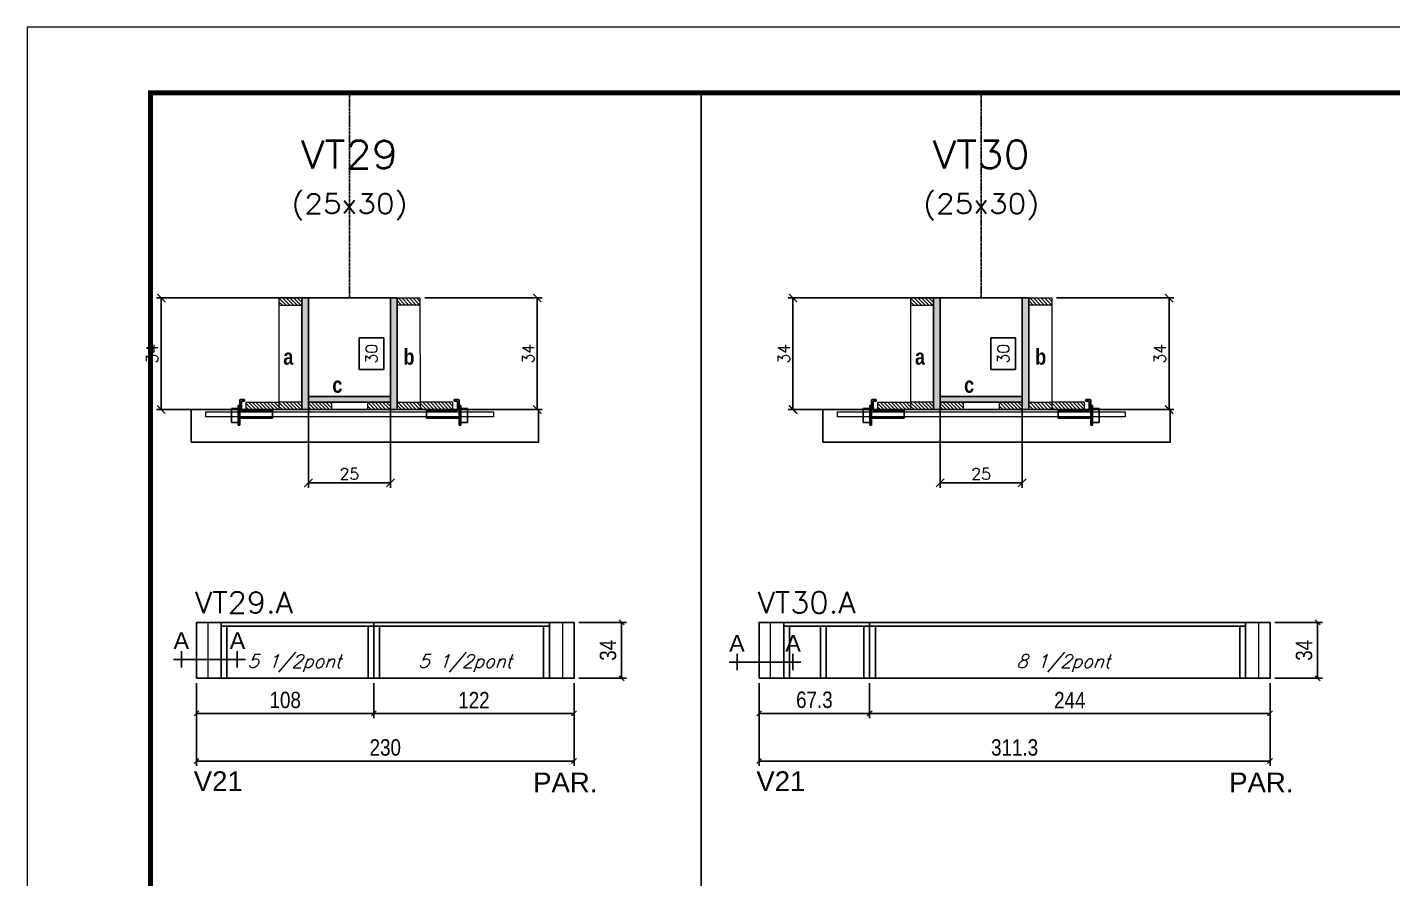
# Model space of a CAD drawing. Extents: x 137137 to 143418, y 10464 to 34486.
# Drawn here: x 138736 to 139568, y 27075 to 27594 of the extents above; entities that cross this region are included whole.
import ezdxf
from ezdxf.enums import TextEntityAlignment as Align

# ---------------------------------------------------------------- set-up
doc = ezdxf.new("R2010")
doc.units = 0
doc.linetypes.add('DASHED', pattern=[0.75, 0.5, -0.25])
doc.linetypes.add('HIDDEN', pattern=[0.375, 0.25, -0.125])
for name, color, linetype in [('5', 5, 'Continuous'), ('barrote', 251, 'Continuous'), ('COTA', 241, 'Continuous'), ('Cota Seção (2x)', 4, 'Continuous'), ('detalhes', 4, 'Continuous'), ('Painéis', 200, 'Continuous'), ('presilha', 1, 'Continuous'), ('SARR_2.2x7', 40, 'Continuous'), ('SARR_3.5x7', 81, 'Continuous'), ('texto', 7, 'Continuous'), ('Texto de Titulo', 7, 'Continuous'), ('Texto Qtd Sarr', 242, 'Continuous')]:
    doc.layers.add(name, color=color, linetype=linetype)
for name, color, linetype, lineweight in [('CONCRETO', 251, 'Continuous', 25), ('Escoras', 2, 'Continuous', 25), ('Folhas', 255, 'Continuous', 9), ('Hachura', 251, 'Continuous', 9), ('Madeira', 126, 'Continuous', 18), ('Sarr 2.2x7', 40, 'Continuous', 9), ('SARRAFO DE PRESSAO', 251, 'DASHED', 9), ('SCO-___-LAJ', 2, 'Continuous', 0), ('Texto Seção', 7, 'Continuous', 15)]:
    doc.layers.add(name, color=color, linetype=linetype, lineweight=lineweight)
doc.styles.add('ARIAL', font='arial.ttf')
doc.styles.add('COTA TECNICA', font='techl___.ttf', dxfattribs={"height": 10})
doc.styles.add('REGUA-120', font='ROMANS.shx', dxfattribs={"height": 15})
doc.styles.add('Romans', font='romans.shx')
doc.styles.get("Standard").update_dxf_attribs({"font": 'arial.ttf'})
doc.styles.add('TECNICA', font='techb___.ttf', dxfattribs={"height": 10})
doc.dimstyles.new('Cota Seção (2x)', dxfattribs={"dimtxt": 7, "dimasz": 5, "dimexe": 3, "dimexo": 3, "dimgap": 2, "dimtad": 3, "dimdec": 1, "dimlfac": 0.5, "dimzin": 12, "dimdsep": 46, "dimtxsty": 'Romans', "dimblk": 'ARCHTICK', "dimcen": 0, "dimclrd": 4, "dimclre": 4, "dimclrt": 1, "dimadec": 1, "dimazin": 3, "dimtfac": 1, "dimtdec": 1, "dimtmove": 0, "dimatfit": 3, "dimldrblk": 'OBLIQUE', "dimfxl": 1, "dimtolj": 1, "dimtzin": 12, "dimarcsym": 0})
doc.dimstyles.new('Cota Seção interna', dxfattribs={"dimtxt": 7, "dimasz": 6, "dimexe": 0.18, "dimexo": 2, "dimgap": -4, "dimtad": 3, "dimdec": 1, "dimlfac": 0.5, "dimzin": 12, "dimdsep": 46, "dimtxsty": 'Romans', "dimblk": 'ARCHTICK', "dimcen": 0.09, "dimse1": 1, "dimse2": 1, "dimsd1": 1, "dimsd2": 1, "dimclrd": 180, "dimclre": 5, "dimclrt": 1, "dimadec": 0, "dimazin": 3, "dimtfac": 1, "dimtdec": 1, "dimtofl": 0, "dimtmove": 0, "dimatfit": 3, "dimldrblk": 'ARCHTICK', "dimfxl": 1, "dimtolj": 1, "dimtzin": 0, "dimarcsym": 0})
doc.dimstyles.new('PAINEL', dxfattribs={"dimtxt": 10, "dimasz": 3, "dimexe": 3, "dimexo": 3, "dimgap": 3, "dimtad": 1, "dimdec": 1, "dimzin": 12, "dimdsep": 46, "dimtxsty": 'COTA TECNICA', "dimblk1": 'OBLIQUE', "dimblk2": 'OBLIQUE', "dimsah": 1, "dimcen": 0.9, "dimclrd": 4, "dimclre": 4, "dimclrt": 240, "dimadec": 1, "dimazin": 3, "dimtfac": 1, "dimtdec": 1, "dimtmove": 0, "dimatfit": 3, "dimfxl": 1, "dimtolj": 1, "dimtzin": 12, "dimarcsym": 0})
pattern_1 = [(315, (162260.6025, 19131.6818), (1.12253202, 1.12253202), [])]
pattern_2 = [(315, (162248.6025, 19131.6818), (1.12253202, 1.12253202), [])]
pattern_3 = [(315, (161875.6858, 19131.6818), (1.12253202, 1.12253202), [])]
pattern_4 = [(315, (161863.6858, 19131.6818), (1.12253202, 1.12253202), [])]

# ---------------------------------------------------------------- blocks, each defined once
blk = doc.blocks.new('_ArchTick')
at = {"color": 0, "linetype": 'ByBlock', "const_width": 0.15}
blk.add_lwpolyline([(-0.5, -0.5), (0.5, 0.5)], dxfattribs=at)
blk = doc.blocks.new('*D279')
at = {"layer": 'COTA', "color": 4, "lineweight": -2, "transparency": 16777216}
for p, q in [((139288.98, 27429.33), (139199.33, 27429.33)), ((139202.33, 27361.33), (139202.33, 27429.33)), ((139250.98, 27361.33), (139199.33, 27361.33))]:
    blk.add_line(p, q, dxfattribs=at)
at = {"layer": 'Defpoints', "color": 0, "transparency": 16777216}
for p in [(139202.33, 27429.33), (139291.98, 27429.33), (139253.98, 27361.33)]:
    blk.add_point(p, dxfattribs=at)
at = {"layer": 'COTA', "color": 4, "lineweight": -2, "transparency": 16777216, "xscale": 5, "yscale": 5, "zscale": 5}
for p, rotation in [((139202.33, 27429.33), 90), ((139202.33, 27361.33), 270)]:
    blk.add_blockref('_ArchTick', p, dxfattribs=dict(at, rotation=rotation))
at = {"layer": 'COTA', "color": 1, "transparency": 16777216, "insert": (139196.83, 27395.33), "char_height": 7, "attachment_point": 5, "rotation": 90, "style": 'Romans'}
blk.add_mtext('\\A1;34', dxfattribs=at)
blk = doc.blocks.new('_Oblique')
at = {"color": 0, "linetype": 'ByBlock', "lineweight": -2}
blk.add_line((-0.5, -0.5), (0.5, 0.5), dxfattribs=at)
blk = doc.blocks.new('*D280')
at = {"layer": 'COTA', "color": 4, "lineweight": -2, "transparency": 16777216}
for p, q in [((139362.97, 27429.33), (139434.46, 27429.33)), ((139431.46, 27361.33), (139431.46, 27429.33)), ((139382.98, 27361.33), (139434.46, 27361.33))]:
    blk.add_line(p, q, dxfattribs=at)
at = {"layer": 'Defpoints', "color": 0, "transparency": 16777216}
for p in [(139359.97, 27429.33), (139431.46, 27429.33), (139379.98, 27361.33)]:
    blk.add_point(p, dxfattribs=at)
at = {"layer": 'COTA', "color": 4, "lineweight": -2, "transparency": 16777216, "xscale": 5, "yscale": 5, "zscale": 5}
for p, rotation in [((139431.46, 27429.33), 90), ((139431.46, 27361.33), 270)]:
    blk.add_blockref('_ArchTick', p, dxfattribs=dict(at, rotation=rotation))
at = {"layer": 'COTA', "color": 1, "transparency": 16777216, "insert": (139425.96, 27395.33), "char_height": 7, "attachment_point": 5, "rotation": 90, "style": 'Romans'}
blk.add_mtext('\\A1;34', dxfattribs=at)
blk = doc.blocks.new('*D281')
at = {"layer": 'Cota Seção (2x)', "color": 180, "lineweight": -2, "transparency": 16777216}
for p, q in [((139337.98, 27404.99), (139322.98, 27404.99)), ((139322.98, 27404.99), (139322.98, 27385.66)), ((139337.98, 27385.66), (139337.98, 27404.99)), ((139322.98, 27385.66), (139337.98, 27385.66))]:
    blk.add_line(p, q, dxfattribs=at)
at = {"layer": 'Defpoints', "color": 0, "transparency": 16777216}
for p in [(139341.97, 27429.33), (139341.98, 27429.33), (139341.98, 27369.33)]:
    blk.add_point(p, dxfattribs=at)
at = {"layer": 'Cota Seção (2x)', "color": 1, "transparency": 16777216, "insert": (139330.48, 27395.33), "char_height": 7, "attachment_point": 5, "rotation": 90, "style": 'Romans'}
blk.add_mtext('\\A1;30', dxfattribs=at)
blk = doc.blocks.new('titulo1')
at = {"layer": 'Defpoints', "color": 252, "linetype": 'HIDDEN', "ltscale": 2}
blk.add_line((0, 0), (0, 125), dxfattribs=at)
at = {"layer": 'Defpoints', "style": 'Romans', "oblique": 15}
blk.add_attdef('FOLHA', text='', height=10, dxfattribs=at).set_placement((0, 15.58), align=Align.MIDDLE_CENTER)
at = {"layer": 'Texto Qtd Sarr', "color": 3, "style": 'Romans', "oblique": 15}
for tag, height, p in [('TITULO', 17, (0, 71.45)), ('SEÇÃO', 12, (0, 41.55))]:
    blk.add_attdef(tag, text='', height=height, dxfattribs=at).set_placement(p, align=Align.MIDDLE_CENTER)
blk = doc.blocks.new('PRESILHA METÁLICA 1')
at = {"layer": 'presilha'}
for p, q in [((0, 13), (6, 13)), ((0, 13), (0, 0)), ((6, 15.5), (7.5, 15.5)), ((6, -2.5), (6, 15.5)), ((6, 13), (6, 0)), ((7.5, 10.6), (7.5, 19.9)), ((7.5, 15.5), (7.5, -2.5)), ((12, 21), (8.6, 21)), ((9, 11.6), (9, 18.9)), ((12, 19.5), (9.6, 19.5)), ((12, 21), (12, 19.5)), ((6, 0), (0, 0)), ((37.5, 4.1), (7.5, 4.1)), ((37.5, 11), (9.6, 11)), ((37.5, 11), (37.5, 4.1)), ((7.5, -2.5), (6, -2.5))]:
    blk.add_line(p, q, dxfattribs=at)
for centre, radius, start, end in [((8.6, 19.9), 1.14, 90, 180), ((9.6, 18.9), 0.57, 90, 180), ((9.6, 11.6), 0.57, 180, 270)]:
    blk.add_arc(centre, radius, start, end, dxfattribs=at)
blk = doc.blocks.new('*D282')
at = {"layer": 'COTA', "color": 4, "lineweight": -2, "transparency": 16777216}
for p, q in [((139291.98, 27362.73), (139291.98, 27313.6)), ((139341.98, 27362.73), (139341.98, 27313.6)), ((139291.98, 27316.6), (139341.98, 27316.6))]:
    blk.add_line(p, q, dxfattribs=at)
at = {"layer": 'Defpoints', "color": 0, "transparency": 16777216}
for p in [(139291.98, 27365.73), (139341.98, 27365.73), (139341.98, 27316.6)]:
    blk.add_point(p, dxfattribs=at)
at = {"layer": 'COTA', "color": 4, "lineweight": -2, "transparency": 16777216, "xscale": 5, "yscale": 5, "zscale": 5, "rotation": 180}
blk.add_blockref('_ArchTick', (139291.98, 27316.6), dxfattribs=at)
at = {"layer": 'COTA', "color": 4, "lineweight": -2, "transparency": 16777216, "xscale": 5, "yscale": 5, "zscale": 5}
blk.add_blockref('_ArchTick', (139341.98, 27316.6), dxfattribs=at)
at = {"layer": 'COTA', "color": 1, "transparency": 16777216, "insert": (139316.98, 27322.1), "char_height": 7, "attachment_point": 5, "style": 'Romans'}
blk.add_mtext('\\A1;25', dxfattribs=at)
blk = doc.blocks.new('*D283')
at = {"layer": 'COTA', "color": 4, "linetype": 'ByBlock', "lineweight": -2, "transparency": 16777216}
for p, q in [((139496.01, 27231.53), (139524.99, 27231.53)), ((139521.99, 27231.53), (139521.99, 27197.53)), ((139496.01, 27197.53), (139524.99, 27197.53))]:
    blk.add_line(p, q, dxfattribs=at)
at = {"layer": 'Defpoints', "color": 0, "linetype": 'ByBlock', "transparency": 16777216}
for p in [(139493.01, 27231.53), (139493.01, 27197.53), (139521.99, 27197.53)]:
    blk.add_point(p, dxfattribs=at)
at = {"layer": 'COTA', "color": 4, "linetype": 'ByBlock', "lineweight": -2, "transparency": 16777216, "xscale": 3, "yscale": 3, "zscale": 3}
for p, rotation in [((139521.99, 27231.53), 90), ((139521.99, 27197.53), 270)]:
    blk.add_blockref('_Oblique', p, dxfattribs=dict(at, rotation=rotation))
at = {"layer": 'COTA', "color": 240, "linetype": 'ByBlock', "transparency": 16777216, "insert": (139513.77, 27214.53), "char_height": 10, "attachment_point": 5, "rotation": 90, "style": 'COTA TECNICA'}
blk.add_mtext('\\A1;34', dxfattribs=at)
blk = doc.blocks.new('*D284')
at = {"layer": 'Defpoints', "color": 0, "linetype": 'ByBlock', "transparency": 16777216}
for p in [(139181.71, 27197.53), (139493.01, 27197.53), (139181.71, 27147.05)]:
    blk.add_point(p, dxfattribs=at)
at = {"layer": 'Escoras', "color": 4, "linetype": 'ByBlock', "lineweight": -2, "transparency": 16777216}
for p, q in [((139181.71, 27194.53), (139181.71, 27144.05)), ((139493.01, 27194.53), (139493.01, 27144.05)), ((139493.01, 27147.05), (139181.71, 27147.05))]:
    blk.add_line(p, q, dxfattribs=at)
at = {"layer": 'Escoras', "color": 4, "linetype": 'ByBlock', "lineweight": -2, "transparency": 16777216, "xscale": 3, "yscale": 3, "zscale": 3, "rotation": 180}
blk.add_blockref('_Oblique', (139181.71, 27147.05), dxfattribs=at)
at = {"layer": 'Escoras', "color": 4, "linetype": 'ByBlock', "lineweight": -2, "transparency": 16777216, "xscale": 3, "yscale": 3, "zscale": 3}
blk.add_blockref('_Oblique', (139493.01, 27147.05), dxfattribs=at)
at = {"layer": 'Escoras', "color": 240, "linetype": 'ByBlock', "transparency": 16777216, "insert": (139337.36, 27155.27), "char_height": 10, "attachment_point": 5, "style": 'COTA TECNICA'}
blk.add_mtext('\\A1;311.3', dxfattribs=at)
blk = doc.blocks.new('*D835')
at = {"layer": 'Defpoints', "color": 0, "linetype": 'ByBlock', "transparency": 16777216}
for p in [(139181.71, 27197.53), (139249.01, 27197.53), (139249.01, 27176.1)]:
    blk.add_point(p, dxfattribs=at)
at = {"layer": 'Escoras', "color": 4, "linetype": 'ByBlock', "lineweight": -2, "transparency": 16777216}
for p, q in [((139181.71, 27194.53), (139181.71, 27173.1)), ((139249.01, 27194.53), (139249.01, 27173.1)), ((139181.71, 27176.1), (139249.01, 27176.1))]:
    blk.add_line(p, q, dxfattribs=at)
at = {"layer": 'Escoras', "color": 4, "linetype": 'ByBlock', "lineweight": -2, "transparency": 16777216, "xscale": 3, "yscale": 3, "zscale": 3, "rotation": 180}
blk.add_blockref('_Oblique', (139181.71, 27176.1), dxfattribs=at)
at = {"layer": 'Escoras', "color": 4, "linetype": 'ByBlock', "lineweight": -2, "transparency": 16777216, "xscale": 3, "yscale": 3, "zscale": 3}
blk.add_blockref('_Oblique', (139249.01, 27176.1), dxfattribs=at)
at = {"layer": 'Escoras', "color": 240, "linetype": 'ByBlock', "transparency": 16777216, "insert": (139215.36, 27184.32), "char_height": 10, "attachment_point": 5, "style": 'COTA TECNICA'}
blk.add_mtext('\\A1;67.3', dxfattribs=at)
blk = doc.blocks.new('*D836')
at = {"layer": 'Defpoints', "color": 0, "linetype": 'ByBlock', "transparency": 16777216}
for p in [(139249.01, 27197.53), (139493.01, 27197.53), (139493.01, 27176.1)]:
    blk.add_point(p, dxfattribs=at)
at = {"layer": 'Escoras', "color": 4, "linetype": 'ByBlock', "lineweight": -2, "transparency": 16777216}
for p, q in [((139249.01, 27194.53), (139249.01, 27173.1)), ((139493.01, 27194.53), (139493.01, 27173.1)), ((139249.01, 27176.1), (139493.01, 27176.1))]:
    blk.add_line(p, q, dxfattribs=at)
at = {"layer": 'Escoras', "color": 4, "linetype": 'ByBlock', "lineweight": -2, "transparency": 16777216, "xscale": 3, "yscale": 3, "zscale": 3, "rotation": 180}
blk.add_blockref('_Oblique', (139249.01, 27176.1), dxfattribs=at)
at = {"layer": 'Escoras', "color": 4, "linetype": 'ByBlock', "lineweight": -2, "transparency": 16777216, "xscale": 3, "yscale": 3, "zscale": 3}
blk.add_blockref('_Oblique', (139493.01, 27176.1), dxfattribs=at)
at = {"layer": 'Escoras', "color": 240, "linetype": 'ByBlock', "transparency": 16777216, "insert": (139371.01, 27184.17), "char_height": 10, "attachment_point": 5, "style": 'COTA TECNICA'}
blk.add_mtext('\\A1;244', dxfattribs=at)
blk = doc.blocks.new('*D287')
at = {"layer": 'COTA', "color": 4, "lineweight": -2, "transparency": 16777216}
for p, q in [((138904.07, 27429.33), (138814.42, 27429.33)), ((138817.42, 27361.33), (138817.42, 27429.33)), ((138866.07, 27361.33), (138814.42, 27361.33))]:
    blk.add_line(p, q, dxfattribs=at)
at = {"layer": 'Defpoints', "color": 0, "transparency": 16777216}
for p in [(138817.42, 27429.33), (138907.07, 27429.33), (138869.07, 27361.33)]:
    blk.add_point(p, dxfattribs=at)
at = {"layer": 'COTA', "color": 4, "lineweight": -2, "transparency": 16777216, "xscale": 5, "yscale": 5, "zscale": 5}
for p, rotation in [((138817.42, 27429.33), 90), ((138817.42, 27361.33), 270)]:
    blk.add_blockref('_ArchTick', p, dxfattribs=dict(at, rotation=rotation))
at = {"layer": 'COTA', "color": 1, "transparency": 16777216, "insert": (138811.92, 27395.33), "char_height": 7, "attachment_point": 5, "rotation": 90, "style": 'Romans'}
blk.add_mtext('\\A1;34', dxfattribs=at)
blk = doc.blocks.new('*D288')
at = {"layer": 'COTA', "color": 4, "lineweight": -2, "transparency": 16777216}
for p, q in [((138978.06, 27429.33), (139049.54, 27429.33)), ((139046.54, 27361.33), (139046.54, 27429.33)), ((138998.07, 27361.33), (139049.54, 27361.33))]:
    blk.add_line(p, q, dxfattribs=at)
at = {"layer": 'Defpoints', "color": 0, "transparency": 16777216}
for p in [(138975.06, 27429.33), (139046.54, 27429.33), (138995.07, 27361.33)]:
    blk.add_point(p, dxfattribs=at)
at = {"layer": 'COTA', "color": 4, "lineweight": -2, "transparency": 16777216, "xscale": 5, "yscale": 5, "zscale": 5}
for p, rotation in [((139046.54, 27429.33), 90), ((139046.54, 27361.33), 270)]:
    blk.add_blockref('_ArchTick', p, dxfattribs=dict(at, rotation=rotation))
at = {"layer": 'COTA', "color": 1, "transparency": 16777216, "insert": (139041.04, 27395.33), "char_height": 7, "attachment_point": 5, "rotation": 90, "style": 'Romans'}
blk.add_mtext('\\A1;34', dxfattribs=at)
blk = doc.blocks.new('*D289')
at = {"layer": 'Cota Seção (2x)', "color": 180, "lineweight": -2, "transparency": 16777216}
for p, q in [((138953.06, 27404.99), (138938.06, 27404.99)), ((138938.06, 27404.99), (138938.06, 27385.66)), ((138953.06, 27385.66), (138953.06, 27404.99)), ((138938.06, 27385.66), (138953.06, 27385.66))]:
    blk.add_line(p, q, dxfattribs=at)
at = {"layer": 'Defpoints', "color": 0, "transparency": 16777216}
for p in [(138957.06, 27429.33), (138957.06, 27429.33), (138957.07, 27369.33)]:
    blk.add_point(p, dxfattribs=at)
at = {"layer": 'Cota Seção (2x)', "color": 1, "transparency": 16777216, "insert": (138945.56, 27395.33), "char_height": 7, "attachment_point": 5, "rotation": 90, "style": 'Romans'}
blk.add_mtext('\\A1;30', dxfattribs=at)
blk = doc.blocks.new('*D290')
at = {"layer": 'COTA', "color": 4, "lineweight": -2, "transparency": 16777216}
for p, q in [((138907.07, 27362.73), (138907.07, 27313.6)), ((138957.07, 27362.73), (138957.07, 27313.6)), ((138907.07, 27316.6), (138957.07, 27316.6))]:
    blk.add_line(p, q, dxfattribs=at)
at = {"layer": 'Defpoints', "color": 0, "transparency": 16777216}
for p in [(138907.07, 27365.73), (138957.07, 27365.73), (138957.07, 27316.6)]:
    blk.add_point(p, dxfattribs=at)
at = {"layer": 'COTA', "color": 4, "lineweight": -2, "transparency": 16777216, "xscale": 5, "yscale": 5, "zscale": 5, "rotation": 180}
blk.add_blockref('_ArchTick', (138907.07, 27316.6), dxfattribs=at)
at = {"layer": 'COTA', "color": 4, "lineweight": -2, "transparency": 16777216, "xscale": 5, "yscale": 5, "zscale": 5}
blk.add_blockref('_ArchTick', (138957.07, 27316.6), dxfattribs=at)
at = {"layer": 'COTA', "color": 1, "transparency": 16777216, "insert": (138932.07, 27322.1), "char_height": 7, "attachment_point": 5, "style": 'Romans'}
blk.add_mtext('\\A1;25', dxfattribs=at)
blk = doc.blocks.new('*D291')
at = {"layer": 'COTA', "color": 4, "linetype": 'ByBlock', "lineweight": -2, "transparency": 16777216}
for p, q in [((139071.9, 27231.53), (139100.88, 27231.53)), ((139097.88, 27231.53), (139097.88, 27197.53)), ((139071.9, 27197.53), (139100.88, 27197.53))]:
    blk.add_line(p, q, dxfattribs=at)
at = {"layer": 'Defpoints', "color": 0, "linetype": 'ByBlock', "transparency": 16777216}
for p in [(139068.9, 27231.53), (139068.9, 27197.53), (139097.88, 27197.53)]:
    blk.add_point(p, dxfattribs=at)
at = {"layer": 'COTA', "color": 4, "linetype": 'ByBlock', "lineweight": -2, "transparency": 16777216, "xscale": 3, "yscale": 3, "zscale": 3}
for p, rotation in [((139097.88, 27231.53), 90), ((139097.88, 27197.53), 270)]:
    blk.add_blockref('_Oblique', p, dxfattribs=dict(at, rotation=rotation))
at = {"layer": 'COTA', "color": 240, "linetype": 'ByBlock', "transparency": 16777216, "insert": (139089.66, 27214.53), "char_height": 10, "attachment_point": 5, "rotation": 90, "style": 'COTA TECNICA'}
blk.add_mtext('\\A1;34', dxfattribs=at)
blk = doc.blocks.new('*D292')
at = {"layer": 'Defpoints', "color": 0, "linetype": 'ByBlock', "transparency": 16777216}
for p in [(138838.9, 27197.53), (139068.9, 27197.53), (138838.9, 27147.05)]:
    blk.add_point(p, dxfattribs=at)
at = {"layer": 'Escoras', "color": 4, "linetype": 'ByBlock', "lineweight": -2, "transparency": 16777216}
for p, q in [((138838.9, 27194.53), (138838.9, 27144.05)), ((139068.9, 27194.53), (139068.9, 27144.05)), ((139068.9, 27147.05), (138838.9, 27147.05))]:
    blk.add_line(p, q, dxfattribs=at)
at = {"layer": 'Escoras', "color": 4, "linetype": 'ByBlock', "lineweight": -2, "transparency": 16777216, "xscale": 3, "yscale": 3, "zscale": 3, "rotation": 180}
blk.add_blockref('_Oblique', (138838.9, 27147.05), dxfattribs=at)
at = {"layer": 'Escoras', "color": 4, "linetype": 'ByBlock', "lineweight": -2, "transparency": 16777216, "xscale": 3, "yscale": 3, "zscale": 3}
blk.add_blockref('_Oblique', (139068.9, 27147.05), dxfattribs=at)
at = {"layer": 'Escoras', "color": 240, "linetype": 'ByBlock', "transparency": 16777216, "insert": (138953.9, 27155.27), "char_height": 10, "attachment_point": 5, "style": 'COTA TECNICA'}
blk.add_mtext('\\A1;230', dxfattribs=at)
blk = doc.blocks.new('*D839')
at = {"layer": 'Defpoints', "color": 0, "linetype": 'ByBlock', "transparency": 16777216}
for p in [(138838.9, 27197.53), (138946.95, 27197.53), (138946.95, 27176.1)]:
    blk.add_point(p, dxfattribs=at)
at = {"layer": 'Escoras', "color": 4, "linetype": 'ByBlock', "lineweight": -2, "transparency": 16777216}
for p, q in [((138838.9, 27194.53), (138838.9, 27173.1)), ((138946.95, 27194.53), (138946.95, 27173.1)), ((138838.9, 27176.1), (138946.95, 27176.1))]:
    blk.add_line(p, q, dxfattribs=at)
at = {"layer": 'Escoras', "color": 4, "linetype": 'ByBlock', "lineweight": -2, "transparency": 16777216, "xscale": 3, "yscale": 3, "zscale": 3, "rotation": 180}
blk.add_blockref('_Oblique', (138838.9, 27176.1), dxfattribs=at)
at = {"layer": 'Escoras', "color": 4, "linetype": 'ByBlock', "lineweight": -2, "transparency": 16777216, "xscale": 3, "yscale": 3, "zscale": 3}
blk.add_blockref('_Oblique', (138946.95, 27176.1), dxfattribs=at)
at = {"layer": 'Escoras', "color": 240, "linetype": 'ByBlock', "transparency": 16777216, "insert": (138892.93, 27184.22), "char_height": 10, "attachment_point": 5, "style": 'COTA TECNICA'}
blk.add_mtext('\\A1;108', dxfattribs=at)
blk = doc.blocks.new('*D840')
at = {"layer": 'Defpoints', "color": 0, "linetype": 'ByBlock', "transparency": 16777216}
for p in [(138946.95, 27197.53), (139068.9, 27197.53), (139068.9, 27176.1)]:
    blk.add_point(p, dxfattribs=at)
at = {"layer": 'Escoras', "color": 4, "linetype": 'ByBlock', "lineweight": -2, "transparency": 16777216}
for p, q in [((138946.95, 27194.53), (138946.95, 27173.1)), ((139068.9, 27194.53), (139068.9, 27173.1)), ((138946.95, 27176.1), (139068.9, 27176.1))]:
    blk.add_line(p, q, dxfattribs=at)
at = {"layer": 'Escoras', "color": 4, "linetype": 'ByBlock', "lineweight": -2, "transparency": 16777216, "xscale": 3, "yscale": 3, "zscale": 3, "rotation": 180}
blk.add_blockref('_Oblique', (138946.95, 27176.1), dxfattribs=at)
at = {"layer": 'Escoras', "color": 4, "linetype": 'ByBlock', "lineweight": -2, "transparency": 16777216, "xscale": 3, "yscale": 3, "zscale": 3}
blk.add_blockref('_Oblique', (139068.9, 27176.1), dxfattribs=at)
at = {"layer": 'Escoras', "color": 240, "linetype": 'ByBlock', "transparency": 16777216, "insert": (139007.93, 27184.16), "char_height": 10, "attachment_point": 5, "style": 'COTA TECNICA'}
blk.add_mtext('\\A1;122', dxfattribs=at)
blk = doc.blocks.new('9999999999')
at = {"layer": 'Folhas'}
blk.add_lwpolyline([(98138.98, 34190.21), (99623.98, 34190.21), (99623.98, 35240.21), (98138.98, 35240.21)], close=True, dxfattribs=at)
at = {"layer": 'Folhas', "color": 30, "const_width": 3}
blk.add_lwpolyline([(98213.98, 34230.21), (99583.98, 34230.21), (99583.98, 35200.21), (98213.98, 35200.21)], close=True, dxfattribs=at)

msp = doc.modelspace()

# ---------------------------------------------------------------- hatches: boundary and pattern name
at = {"layer": 'Hachura'}
h = msp.add_hatch(dxfattribs=at)
h.set_pattern_fill('ANSI31', color=256, scale=0.5, angle=270, style=0)
h.set_pattern_definition([(315, (161863.6858, 19121.6818), (1.12253202, 1.12253202), [])])
h.paths.add_polyline_path([(138903.07, 27424.93), (138903.07, 27429.33), (138889.07, 27429.33), (138889.07, 27424.93)])
h = msp.add_hatch(color=256, dxfattribs=at)
h.dxf.hatch_style = 1
h.paths.add_polyline_path([(138903.07, 27429.33), (138907.07, 27429.33), (138907.07, 27361.33), (138903.07, 27361.33)])
h = msp.add_hatch(color=256, dxfattribs=at)
h.dxf.hatch_style = 1
h.paths.add_polyline_path([(138961.06, 27429.33), (138957.06, 27429.33), (138957.07, 27361.33), (138961.07, 27361.33)])
h = msp.add_hatch(dxfattribs=at)
h.set_pattern_fill('ANSI31', color=256, scale=0.5, angle=270, style=0)
h.set_pattern_definition([(315, (161875.6954, 19121.6818), (1.12253202, 1.12253202), [])])
h.paths.add_polyline_path([(138961.06, 27424.93), (138961.06, 27429.33), (138975.06, 27429.33), (138975.06, 27424.93)])
h = msp.add_hatch(dxfattribs=at)
h.set_pattern_fill('ANSI31', color=256, scale=0.5, angle=270, style=0)
h.set_pattern_definition([(315, (162248.6025, 19121.6818), (1.12253202, 1.12253202), [])])
h.paths.add_polyline_path([(139287.98, 27424.93), (139287.98, 27429.33), (139273.98, 27429.33), (139273.98, 27424.93)])
h = msp.add_hatch(color=256, dxfattribs=at)
h.dxf.hatch_style = 1
h.paths.add_polyline_path([(139287.98, 27429.33), (139291.98, 27429.33), (139291.98, 27361.33), (139287.98, 27361.33)])
h = msp.add_hatch(color=256, dxfattribs=at)
h.dxf.hatch_style = 1
h.paths.add_polyline_path([(139345.97, 27429.33), (139341.97, 27429.33), (139341.98, 27361.33), (139345.98, 27361.33)])
h = msp.add_hatch(dxfattribs=at)
h.set_pattern_fill('ANSI31', color=256, scale=0.5, angle=270, style=0)
h.set_pattern_definition([(315, (162260.6121, 19121.6818), (1.12253202, 1.12253202), [])])
h.paths.add_polyline_path([(139345.97, 27424.93), (139345.97, 27429.33), (139359.97, 27429.33), (139359.97, 27424.93)])
h = msp.add_hatch(dxfattribs=at)
h.set_pattern_fill('ANSI31', color=256, scale=0.5, angle=270, style=0)
h.set_pattern_definition(pattern_4)
h.paths.add_polyline_path([(138869.07, 27361.33), (138869.07, 27365.73), (138889.07, 27365.73), (138889.07, 27361.33)])
h = msp.add_hatch(dxfattribs=at)
h.set_pattern_fill('ANSI31', color=256, scale=0.5, angle=270, style=0)
h.set_pattern_definition([(315, (161863.6858, 19058.0818), (1.12253202, 1.12253202), [])])
h.paths.add_polyline_path([(138903.07, 27361.33), (138903.07, 27365.73), (138889.07, 27365.73), (138889.07, 27361.33)])
h = msp.add_hatch(color=256, dxfattribs=at)
h.dxf.hatch_style = 1
h.paths.add_polyline_path([(138907.07, 27365.73), (138907.07, 27369.33), (138957.07, 27369.33), (138957.07, 27365.73)])
h = msp.add_hatch(dxfattribs=at)
h.set_pattern_fill('ANSI31', color=256, scale=0.5, angle=270, style=0)
h.set_pattern_definition(pattern_4)
h.paths.add_polyline_path([(138907.07, 27361.33), (138907.07, 27365.73), (138921.07, 27365.73), (138921.07, 27361.33)])
h = msp.add_hatch(dxfattribs=at)
h.set_pattern_fill('ANSI31', color=256, scale=0.5, angle=270, style=0)
h.set_pattern_definition(pattern_3)
h.paths.add_polyline_path([(138957.07, 27361.33), (138957.07, 27365.73), (138943.07, 27365.73), (138943.07, 27361.33)])
h = msp.add_hatch(dxfattribs=at)
h.set_pattern_fill('ANSI31', color=256, scale=0.5, angle=270, style=0)
h.set_pattern_definition([(315, (161875.6858, 19058.0818), (1.12253202, 1.12253202), [])])
h.paths.add_polyline_path([(138961.07, 27361.33), (138961.07, 27365.73), (138975.07, 27365.73), (138975.07, 27361.33)])
h = msp.add_hatch(dxfattribs=at)
h.set_pattern_fill('ANSI31', color=256, scale=0.5, angle=270, style=0)
h.set_pattern_definition(pattern_3)
h.paths.add_polyline_path([(138995.07, 27361.33), (138995.07, 27365.73), (138975.07, 27365.73), (138975.07, 27361.33)])
h = msp.add_hatch(dxfattribs=at)
h.set_pattern_fill('ANSI31', color=256, scale=0.5, angle=270, style=0)
h.set_pattern_definition(pattern_2)
h.paths.add_polyline_path([(139253.98, 27361.33), (139253.98, 27365.73), (139273.98, 27365.73), (139273.98, 27361.33)])
h = msp.add_hatch(dxfattribs=at)
h.set_pattern_fill('ANSI31', color=256, scale=0.5, angle=270, style=0)
h.set_pattern_definition([(315, (162248.6025, 19058.0818), (1.12253202, 1.12253202), [])])
h.paths.add_polyline_path([(139287.98, 27361.33), (139287.98, 27365.73), (139273.98, 27365.73), (139273.98, 27361.33)])
h = msp.add_hatch(color=256, dxfattribs=at)
h.dxf.hatch_style = 1
h.paths.add_polyline_path([(139291.98, 27365.73), (139291.98, 27369.33), (139341.98, 27369.33), (139341.98, 27365.73)])
h = msp.add_hatch(dxfattribs=at)
h.set_pattern_fill('ANSI31', color=256, scale=0.5, angle=270, style=0)
h.set_pattern_definition(pattern_2)
h.paths.add_polyline_path([(139291.98, 27361.33), (139291.98, 27365.73), (139305.98, 27365.73), (139305.98, 27361.33)])
h = msp.add_hatch(dxfattribs=at)
h.set_pattern_fill('ANSI31', color=256, scale=0.5, angle=270, style=0)
h.set_pattern_definition(pattern_1)
h.paths.add_polyline_path([(139341.98, 27361.33), (139341.98, 27365.73), (139327.98, 27365.73), (139327.98, 27361.33)])
h = msp.add_hatch(dxfattribs=at)
h.set_pattern_fill('ANSI31', color=256, scale=0.5, angle=270, style=0)
h.set_pattern_definition([(315, (162260.6025, 19058.0818), (1.12253202, 1.12253202), [])])
h.paths.add_polyline_path([(139345.98, 27361.33), (139345.98, 27365.73), (139359.98, 27365.73), (139359.98, 27361.33)])
h = msp.add_hatch(dxfattribs=at)
h.set_pattern_fill('ANSI31', color=256, scale=0.5, angle=270, style=0)
h.set_pattern_definition(pattern_1)
h.paths.add_polyline_path([(139379.98, 27361.33), (139379.98, 27365.73), (139359.98, 27365.73), (139359.98, 27361.33)])

# ---------------------------------------------------------------- linework, layer by layer
at = {"layer": 'barrote'}
for points in [[(138835.61, 27341.33), (139047.19, 27341.33), (139047.19, 27361.33), (138835.61, 27361.33)], [(139220.53, 27341.33), (139432.11, 27341.33), (139432.11, 27361.33), (139220.53, 27361.33)]]:
    msp.add_lwpolyline(points, close=True, dxfattribs=at)
at = {"layer": 'CONCRETO'}
for points in [[(138907.07, 27429.33), (138907.07, 27429.33), (138907.07, 27429.33), (138907.07, 27429.33), (138957.07, 27429.33), (138957.07, 27429.33), (138957.07, 27429.33), (138957.07, 27369.33), (138907.07, 27369.33), (138907.07, 27429.33)], [(139291.98, 27429.33), (139291.98, 27429.33), (139291.98, 27429.33), (139291.98, 27429.33), (139341.98, 27429.33), (139341.98, 27429.33), (139341.98, 27429.33), (139341.98, 27369.33), (139291.98, 27369.33), (139291.98, 27429.33)]]:
    msp.add_lwpolyline(points, close=True, dxfattribs=at)
at = {"layer": 'COTA', "linetype": 'ByBlock'}
msp.add_line((139146.42, 27554.33), (139146.42, 26783.57), dxfattribs=at)
at = {"layer": 'detalhes'}
for p, q in [((138829.83, 27214.01), (138829.83, 27204.01)), ((138863.66, 27214.01), (138863.66, 27204.01)), ((138868.66, 27209.01), (138824.83, 27209.01)), ((139207.2, 27207.39), (139163.36, 27207.39)), ((139168.36, 27212.39), (139168.36, 27202.39)), ((139202.2, 27212.39), (139202.2, 27202.39))]:
    msp.add_line(p, q, dxfattribs=at)
at = {"layer": 'Madeira'}
for points in [[(138903.07, 27424.93), (138903.07, 27429.33), (138889.07, 27429.33), (138889.07, 27424.93)], [(138903.07, 27429.33), (138889.07, 27429.33), (138889.07, 27361.33), (138903.07, 27361.33)], [(138961.06, 27424.93), (138961.06, 27429.33), (138975.06, 27429.33), (138975.06, 27424.93)], [(138961.06, 27429.33), (138975.06, 27429.33), (138975.07, 27361.33), (138961.07, 27361.33)], [(139287.98, 27424.93), (139287.98, 27429.33), (139273.98, 27429.33), (139273.98, 27424.93)], [(139287.98, 27429.33), (139273.98, 27429.33), (139273.98, 27361.33), (139287.98, 27361.33)], [(139345.97, 27424.93), (139345.97, 27429.33), (139359.97, 27429.33), (139359.97, 27424.93)], [(139345.97, 27429.33), (139359.97, 27429.33), (139359.98, 27361.33), (139345.98, 27361.33)], [(138869.07, 27361.33), (138869.07, 27365.73), (138889.07, 27365.73), (138889.07, 27361.33)], [(138903.07, 27361.33), (138903.07, 27365.73), (138889.07, 27365.73), (138889.07, 27361.33)], [(138907.07, 27361.33), (138907.07, 27365.73), (138921.07, 27365.73), (138921.07, 27361.33)], [(138957.07, 27361.33), (138957.07, 27365.73), (138943.07, 27365.73), (138943.07, 27361.33)], [(138961.07, 27361.33), (138961.07, 27365.73), (138975.07, 27365.73), (138975.07, 27361.33)], [(138995.07, 27361.33), (138995.07, 27365.73), (138975.07, 27365.73), (138975.07, 27361.33)], [(139253.98, 27361.33), (139253.98, 27365.73), (139273.98, 27365.73), (139273.98, 27361.33)], [(139287.98, 27361.33), (139287.98, 27365.73), (139273.98, 27365.73), (139273.98, 27361.33)], [(139291.98, 27361.33), (139291.98, 27365.73), (139305.98, 27365.73), (139305.98, 27361.33)], [(139341.98, 27361.33), (139341.98, 27365.73), (139327.98, 27365.73), (139327.98, 27361.33)], [(139345.98, 27361.33), (139345.98, 27365.73), (139359.98, 27365.73), (139359.98, 27361.33)], [(139379.98, 27361.33), (139379.98, 27365.73), (139359.98, 27365.73), (139359.98, 27361.33)]]:
    msp.add_lwpolyline(points, close=True, dxfattribs=at)
at = {"layer": 'Painéis', "linetype": 'ByBlock'}
for p, q in [((138946.95, 27197.53), (138946.95, 27231.53)), ((139249.01, 27197.53), (139249.01, 27231.53))]:
    msp.add_line(p, q, dxfattribs=at)
at = {"layer": 'Painéis'}
for points in [[(138903.07, 27429.33), (138907.07, 27429.33), (138907.07, 27361.33), (138903.07, 27361.33)], [(138961.06, 27429.33), (138957.06, 27429.33), (138957.07, 27361.33), (138961.07, 27361.33)], [(139287.98, 27429.33), (139291.98, 27429.33), (139291.98, 27361.33), (139287.98, 27361.33)], [(139345.97, 27429.33), (139341.97, 27429.33), (139341.98, 27361.33), (139345.98, 27361.33)], [(138907.07, 27365.73), (138907.07, 27369.33), (138957.07, 27369.33), (138957.07, 27365.73)], [(139291.98, 27365.73), (139291.98, 27369.33), (139341.98, 27369.33), (139341.98, 27365.73)]]:
    msp.add_lwpolyline(points, close=True, dxfattribs=at)
at = {"layer": 'Painéis', "linetype": 'ByBlock'}
for points in [[(138838.9, 27197.53), (139068.9, 27197.53), (139068.9, 27231.53), (138838.9, 27231.53)], [(139181.71, 27197.53), (139493.01, 27197.53), (139493.01, 27231.53), (139181.71, 27231.53)]]:
    msp.add_lwpolyline(points, close=True, dxfattribs=at)
at = {"layer": 'Sarr 2.2x7'}
for p, q in [((138845.9, 27197.53), (138845.9, 27231.53)), ((139061.9, 27231.53), (139061.9, 27197.53)), ((139188.71, 27197.53), (139188.71, 27231.53)), ((139486.01, 27231.53), (139486.01, 27197.53))]:
    msp.add_line(p, q, dxfattribs=at)
at = {"layer": 'SARR_2.2x7', "linetype": 'Continuous'}
for p, q in [((138946.95, 27229.33), (138853.9, 27229.33)), ((139053.9, 27229.33), (138946.95, 27229.33)), ((139249.01, 27229.33), (139196.71, 27229.33)), ((139478.01, 27229.33), (139249.01, 27229.33))]:
    msp.add_line(p, q, dxfattribs=at)
at = {"layer": 'SARR_3.5x7'}
for p, q in [((138853.9, 27231.53), (138853.9, 27197.53)), ((139053.9, 27231.53), (139053.9, 27197.53)), ((139196.71, 27231.53), (139196.71, 27197.53)), ((139478.01, 27231.53), (139478.01, 27197.53)), ((138857.4, 27229.33), (138857.4, 27197.53)), ((138943.45, 27229.33), (138943.45, 27197.53)), ((138950.45, 27229.33), (138950.45, 27197.53)), ((139050.4, 27229.33), (139050.4, 27197.53)), ((139200.21, 27229.33), (139200.21, 27197.53)), ((139219.11, 27229.33), (139219.11, 27197.53)), ((139222.61, 27229.33), (139222.61, 27197.53)), ((139245.51, 27229.33), (139245.51, 27197.53)), ((139252.51, 27229.33), (139252.51, 27197.53)), ((139474.51, 27229.33), (139474.51, 27197.53))]:
    msp.add_line(p, q, dxfattribs=at)
at = {"layer": 'SCO-___-LAJ', "color": 1}
for points in [[(138844.61, 27359.99), (139019.88, 27359.99), (139019.88, 27356.79), (138844.61, 27356.79)], [(139229.53, 27359.99), (139404.79, 27359.99), (139404.79, 27356.79), (139229.53, 27356.79)]]:
    msp.add_lwpolyline(points, close=True, dxfattribs=at)

# ---------------------------------------------------------------- block references
at = {"layer": 'presilha', "yscale": 0.6666666666666666, "zscale": 0.6666666666666666}
for p, xscale in [((138860.2, 27353.36), 0.6666666666666666), ((139003.93, 27353.36), -0.6666666666666666), ((139245.11, 27353.36), 0.6666666666666666), ((139388.85, 27353.36), -0.6666666666666666)]:
    msp.add_blockref('PRESILHA METÁLICA 1', p, dxfattribs=dict(at, xscale=xscale))
at = {"layer": 'SARRAFO DE PRESSAO', "color": 6, "linetype": 'ByBlock'}
msp.add_blockref('9999999999', (40596.81, -7645.88), dxfattribs=at)
at = {"layer": 'Texto Seção'}
ref = msp.add_blockref('titulo1', (138932.07, 27429.33), dxfattribs=at)
ref.add_attrib('TITULO', 'VT29', dxfattribs={"layer": 'Texto de Titulo', "color": 7, "height": 17, "style": 'Romans', "width": 1.1}).set_placement((138932.07, 27516.83), align=Align.MIDDLE_CENTER)
ref.add_attrib('SEÇÃO', '(25x30)', dxfattribs={"layer": 'Texto de Titulo', "color": 7, "height": 12, "style": 'Romans', "width": 1.1}).set_placement((138932.07, 27486.83), align=Align.MIDDLE_CENTER)
ref = msp.add_blockref('titulo1', (139316.98, 27429.33), dxfattribs=at)
ref.add_attrib('TITULO', 'VT30', dxfattribs={"layer": 'Texto de Titulo', "color": 7, "height": 17, "style": 'Romans', "width": 1.1}).set_placement((139316.98, 27516.83), align=Align.MIDDLE_CENTER)
ref.add_attrib('SEÇÃO', '(25x30)', dxfattribs={"layer": 'Texto de Titulo', "color": 7, "height": 12, "style": 'Romans', "width": 1.1}).set_placement((139316.98, 27486.83), align=Align.MIDDLE_CENTER)

# ---------------------------------------------------------------- texts
at = {"layer": '5', "linetype": 'Continuous'}
for s, p in [('V21', (138837.22, 27128.77)), ('PAR.', (139044.01, 27128.03)), ('V21', (139180.03, 27128.77)), ('PAR.', (139468.13, 27128.03))]:
    msp.add_text(s, height=12, rotation=0.00004, dxfattribs=at).set_placement(p)
at = {"layer": 'detalhes', "style": 'TECNICA'}
for s, p in [('a', (138891.76, 27388.66)), ('b', (138965, 27388.65)), ('a', (139276.68, 27388.66)), ('b', (139349.91, 27388.65)), ('c', (138921.67, 27371.56)), ('c', (139306.58, 27371.56))]:
    msp.add_text(s, height=9.6, dxfattribs=at).set_placement(p)
at = {"layer": 'detalhes', "color": 0, "linetype": 'Continuous', "style": 'ARIAL'}
for p in [(138829.63, 27220.42), (138863.86, 27220.42), (139168.17, 27218.81), (139202.4, 27218.81)]:
    msp.add_text('A', height=10.22, dxfattribs=at).set_placement(p, align=Align.MIDDLE_CENTER)
at = {"layer": 'texto', "color": 2, "char_height": 8, "attachment_point": 5, "style": 'Romans'}
for s, insert in [('{\\Q19;\\C256;5 1/2pont}', (138898.55, 27206.63)), ('{\\Q19;\\C256;5 1/2pont}', (139002.51, 27206.63)), ('{\\Q19;\\C256;8 1/2pont}', (139366.98, 27206.63))]:
    msp.add_mtext(s, dxfattribs=dict(at, insert=insert))
at = {"layer": 'Texto Seção', "style": 'REGUA-120', "width": 1.05}
for s, p in [('VT29.A', (138837.96, 27237.18)), ('VT30.A', (139180.77, 27237.18))]:
    msp.add_text(s, height=13, dxfattribs=at).set_placement(p)

# ---------------------------------------------------------------- dimensions: what is measured, and where the dimension line sits
at = {"layer": 'COTA'}
for base, p1, p2, picture, middle in [((138817.42, 27429.33), (138869.07, 27361.33), (138907.07, 27429.33), '*D287', (138811.92, 27395.33)), ((139046.54, 27429.33), (138995.07, 27361.33), (138975.06, 27429.33), '*D288', (139041.04, 27395.33)), ((139202.33, 27429.33), (139253.98, 27361.33), (139291.98, 27429.33), '*D279', (139196.83, 27395.33)), ((139431.46, 27429.33), (139379.98, 27361.33), (139359.97, 27429.33), '*D280', (139425.96, 27395.33))]:
    dim = msp.add_linear_dim(base=base, p1=p1, p2=p2, angle=90, dimstyle='Cota Seção (2x)', dxfattribs=at)
    dim.commit()
    dim.dimension.update_dxf_attribs({"geometry": picture, "text_midpoint": middle})
for base, p1, p2, picture, middle in [((138957.07, 27316.6), (138907.07, 27365.73), (138957.07, 27365.73), '*D290', (138932.07, 27322.1)), ((139341.98, 27316.6), (139291.98, 27365.73), (139341.98, 27365.73), '*D282', (139316.98, 27322.1))]:
    dim = msp.add_linear_dim(base=base, p1=p1, p2=p2, dimstyle='Cota Seção (2x)', dxfattribs=at)
    dim.commit()
    dim.dimension.update_dxf_attribs({"geometry": picture, "text_midpoint": middle})
at = {"layer": 'COTA', "linetype": 'ByBlock'}
for base, p1, p2, picture, middle in [((139097.88, 27197.53), (139068.9, 27231.53), (139068.9, 27197.53), '*D291', (139089.66, 27214.53)), ((139521.99, 27197.53), (139493.01, 27231.53), (139493.01, 27197.53), '*D283', (139513.77, 27214.53))]:
    dim = msp.add_linear_dim(base=base, p1=p1, p2=p2, angle=90, dimstyle='PAINEL', dxfattribs=at)
    dim.commit()
    dim.dimension.update_dxf_attribs({"geometry": picture, "text_midpoint": middle})
at = {"layer": 'Cota Seção (2x)'}
for base, p1, p2, picture, middle in [((138957.06, 27429.33), (138957.07, 27369.33), (138957.06, 27429.33), '*D289', (138957.06, 27395.33)), ((139341.98, 27429.33), (139341.98, 27369.33), (139341.97, 27429.33), '*D281', (139341.98, 27395.33))]:
    dim = msp.add_linear_dim(base=base, p1=p1, p2=p2, angle=90, dimstyle='Cota Seção interna', dxfattribs=at)
    dim.commit()
    dim.dimension.update_dxf_attribs({"geometry": picture, "text_midpoint": middle, "dimtype": 160})
at = {"layer": 'Escoras', "linetype": 'ByBlock'}
for base, p1, p2, picture, middle in [((138838.9, 27147.05), (139068.9, 27197.53), (138838.9, 27197.53), '*D292', (138953.9, 27155.27)), ((139068.90065675, 27176.09920322), (138946.95065675, 27197.52913609), (139068.90065675, 27197.52913609), '*D840', (139007.92565675, 27184.15768275)), ((139181.71, 27147.05), (139493.01, 27197.53), (139181.71, 27197.53), '*D284', (139337.36, 27155.27)), ((139249.01, 27176.1), (139181.71, 27197.53), (139249.01, 27197.53), '*D835', (139215.36, 27184.32)), ((139493.01, 27176.1), (139249.01, 27197.53), (139493.01, 27197.53), '*D836', (139371.01, 27184.17))]:
    dim = msp.add_linear_dim(base=base, p1=p1, p2=p2, dimstyle='PAINEL', dxfattribs=at)
    dim.commit()
    dim.dimension.update_dxf_attribs({"geometry": picture, "text_midpoint": middle})
dim = msp.add_linear_dim(base=(138946.95, 27176.1), p1=(138838.9, 27197.53), p2=(138946.95, 27197.53), dimstyle='PAINEL', override={"dimdec": 0}, dxfattribs=at)
dim.commit()
dim.dimension.update_dxf_attribs({"geometry": '*D839', "text_midpoint": (138892.93, 27184.22)})

doc.saveas('drawing.dxf')
